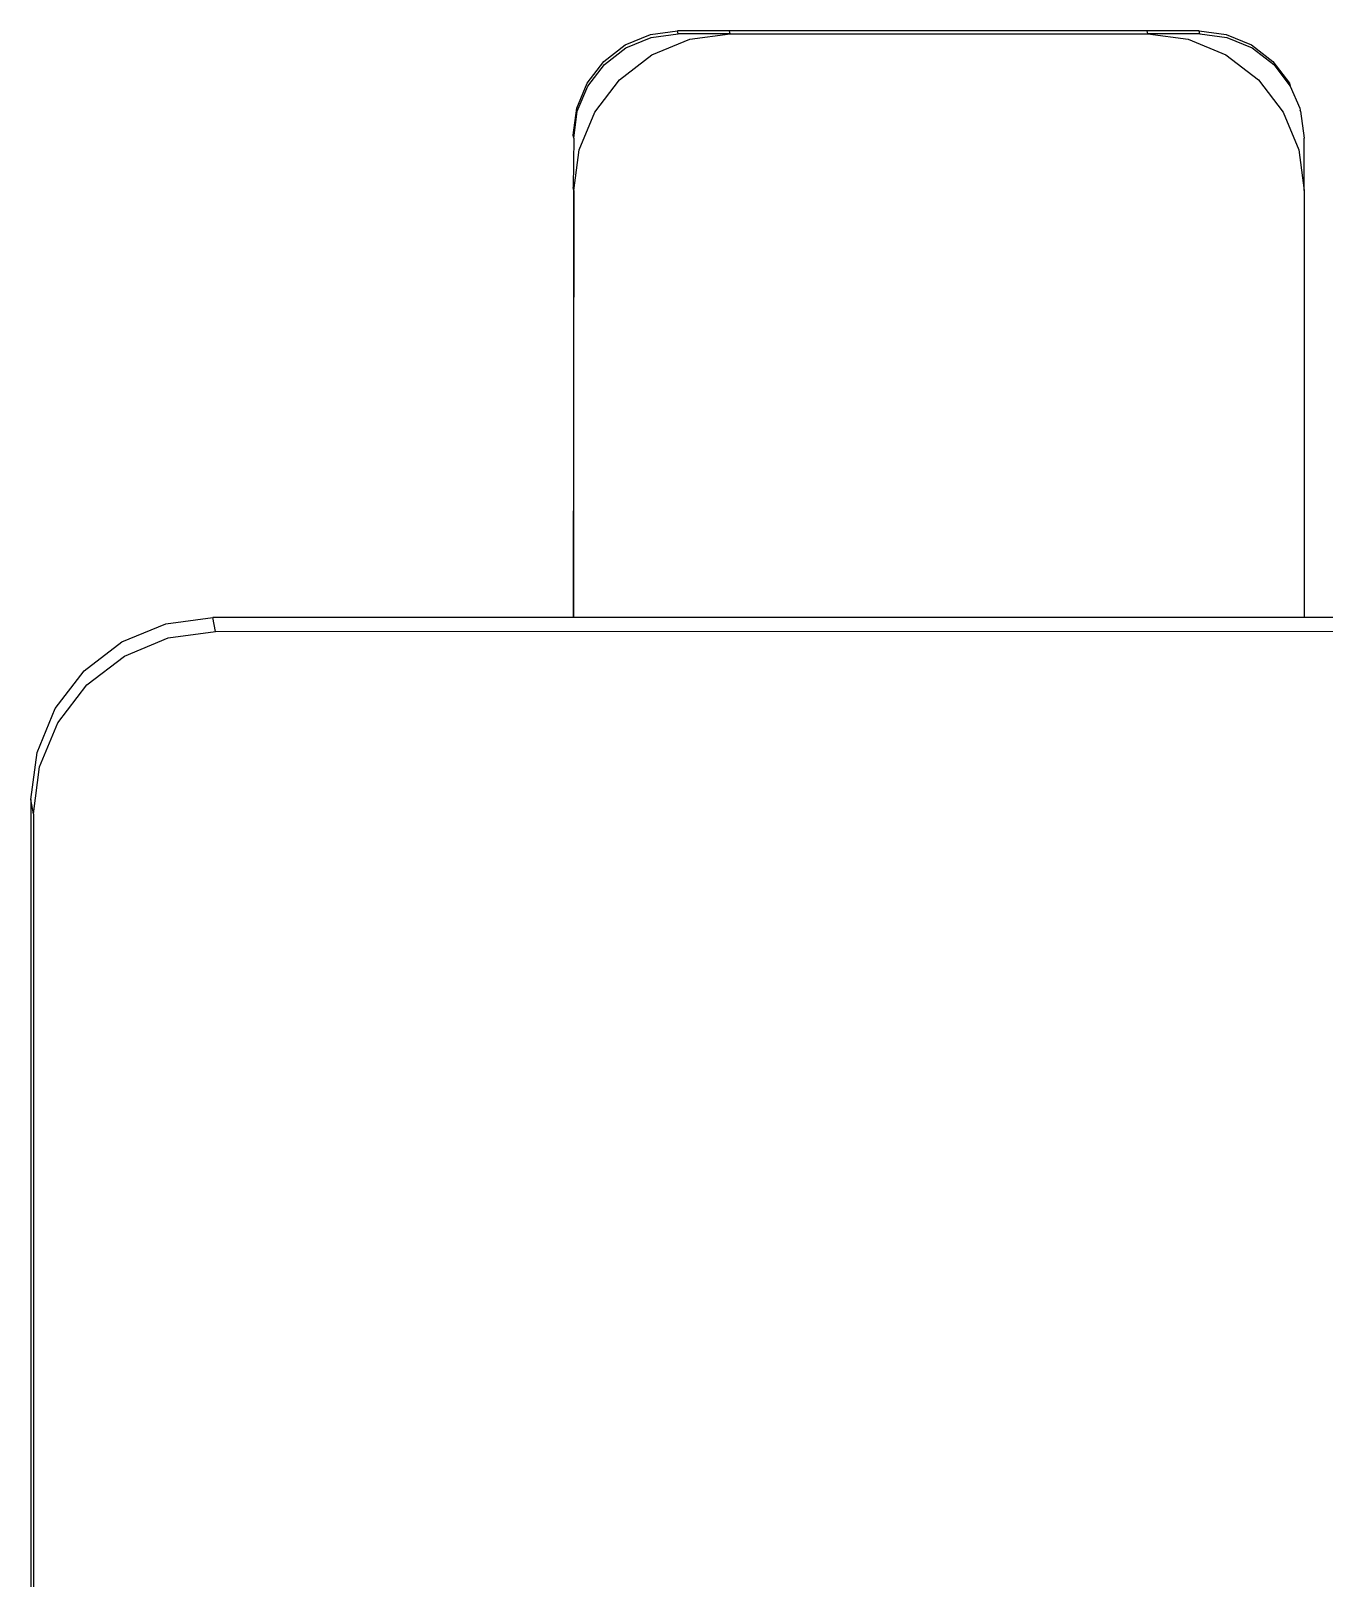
# Model space of a CAD drawing. Header units: metres. Extents: x -4.2 to 4.2, y -5.7 to 5.7.
# Drawn here: x 0.2853 to 0.3809, y -1.7419 to -1.6276 of the extents above; entities that cross this region are included whole.
import ezdxf

# ---------------------------------------------------------------- set-up
doc = ezdxf.new("R2010")
doc.units = ezdxf.units.M

msp = doc.modelspace()

# ---------------------------------------------------------------- linework, layer by layer
for p, q in [((0.32761, -1.6299), (0.32921, -1.62867)), ((0.32921, -1.62867), (0.33107, -1.6279)), ((0.32925, -1.62889), (0.33111, -1.62812)), ((0.33107, -1.6279), (0.33306, -1.62764)), ((0.33111, -1.62812), (0.33311, -1.62786)), ((0.33118, -1.62941), (0.33397, -1.62825)), ((0.33311, -1.62786), (0.33306, -1.62764)), ((0.33692, -1.62764), (0.33306, -1.62764)), ((0.33697, -1.62786), (0.33311, -1.62786)), ((0.33397, -1.62825), (0.33697, -1.62786)), ((0.33697, -1.62786), (0.33692, -1.62764)), ((0.36777, -1.62764), (0.33692, -1.62764)), ((0.33697, -1.62786), (0.36782, -1.62786)), ((0.36782, -1.62786), (0.36777, -1.62764)), ((0.37162, -1.62764), (0.36777, -1.62764)), ((0.36782, -1.62786), (0.37081, -1.62825)), ((0.37167, -1.62786), (0.36782, -1.62786)), ((0.37081, -1.62825), (0.3736, -1.62941)), ((0.37162, -1.62764), (0.37362, -1.6279)), ((0.37167, -1.62786), (0.37162, -1.62764)), ((0.37167, -1.62786), (0.37367, -1.62812)), ((0.37362, -1.6279), (0.37548, -1.62867)), ((0.37367, -1.62812), (0.37553, -1.62889)), ((0.37548, -1.62867), (0.37707, -1.6299)), ((0.32766, -1.63012), (0.32925, -1.62889)), ((0.32879, -1.63125), (0.33118, -1.62941)), ((0.3736, -1.62941), (0.376, -1.63125)), ((0.37553, -1.62889), (0.37713, -1.63012)), ((0.32639, -1.63149), (0.32761, -1.6299)), ((0.32643, -1.63171), (0.32766, -1.63012)), ((0.37707, -1.6299), (0.3783, -1.63149)), ((0.37713, -1.63012), (0.37835, -1.63171)), ((0.32562, -1.63335), (0.32639, -1.63149)), ((0.32566, -1.63357), (0.32643, -1.63171)), ((0.32695, -1.63364), (0.32879, -1.63125)), ((0.376, -1.63125), (0.37783, -1.63364)), ((0.3783, -1.63149), (0.37835, -1.63171)), ((0.37835, -1.63171), (0.37907, -1.63335)), ((0.32535, -1.63535), (0.32562, -1.63335)), ((0.3254, -1.63557), (0.32566, -1.63357)), ((0.32579, -1.63643), (0.32695, -1.63364)), ((0.37783, -1.63364), (0.37899, -1.63643)), ((0.37907, -1.63335), (0.37909, -1.6335)), ((0.37912, -1.63357), (0.37909, -1.6335)), ((0.37912, -1.63357), (0.37938, -1.63557)), ((0.3254, -1.63557), (0.32535, -1.63535)), ((0.3254, -1.63557), (0.32535, -1.63921)), ((0.3254, -1.63943), (0.32579, -1.63643)), ((0.37899, -1.63643), (0.37938, -1.63943)), ((0.37938, -1.63943), (0.37938, -1.63557)), ((0.3254, -1.63943), (0.32535, -1.63921)), ((0.3254, -1.63943), (0.32535, -1.67097)), ((0.3254, -1.67097), (0.3254, -1.63943)), ((0.37938, -1.63943), (0.37938, -1.67097)), ((0.292, -1.67277), (0.29525, -1.67143)), ((0.29525, -1.67143), (0.29873, -1.67097)), ((0.29543, -1.67247), (0.29892, -1.67201)), ((0.29892, -1.67201), (0.29873, -1.67097)), ((0.32535, -1.67097), (0.29873, -1.67097)), ((0.38574, -1.67202), (0.29892, -1.67201)), ((0.3254, -1.67097), (0.32535, -1.67097)), ((0.37938, -1.67097), (0.3254, -1.67097)), ((0.38527, -1.67097), (0.37938, -1.67097)), ((0.28922, -1.67491), (0.292, -1.67277)), ((0.29219, -1.67382), (0.29543, -1.67247)), ((0.2894, -1.67595), (0.29219, -1.67382)), ((0.28708, -1.6777), (0.28922, -1.67491)), ((0.28726, -1.67874), (0.2894, -1.67595)), ((0.28574, -1.68094), (0.28708, -1.6777)), ((0.28591, -1.68199), (0.28726, -1.67874)), ((0.28528, -1.68442), (0.28574, -1.68094)), ((0.28546, -1.68547), (0.28591, -1.68199)), ((0.28546, -1.68547), (0.28528, -1.68442)), ((0.28528, -1.68442), (0.28528, -2.24066)), ((0.28546, -1.68547), (0.28546, -2.24205))]:
    msp.add_line(p, q)

doc.saveas('drawing.dxf')
